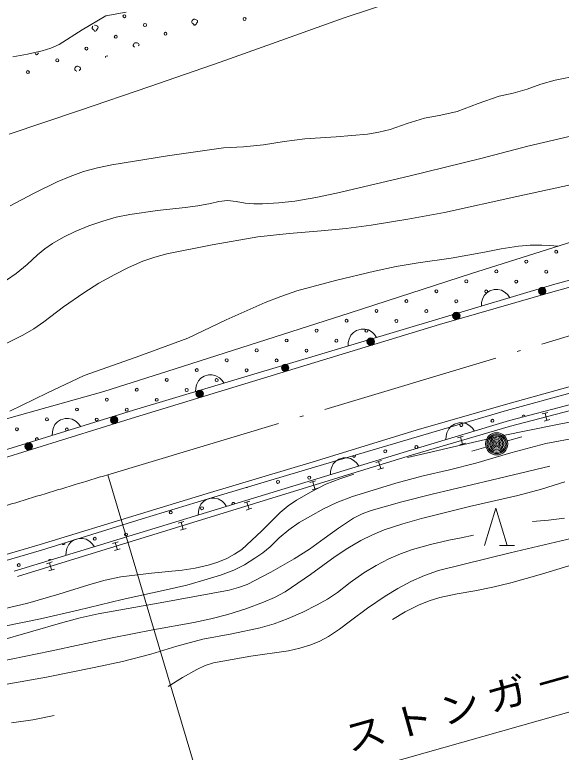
# Model space of a CAD drawing. Units: millimetres, scale not verified. Extents: x 40000 to 680000, y 20000 to 380000.
# Drawn here: x 186557 to 223314, y 269218 to 318792 of the extents above; entities that cross this region are included whole.
import ezdxf

# ---------------------------------------------------------------- set-up
doc = ezdxf.new("R2010")
doc.units = ezdxf.units.MM
doc.header["$LTSCALE"] = 1000
doc.linetypes.add('LONG_DASHED_DOTTED', pattern=[15.25, 12, -1.5, 0.25, -1.5])
for name, color, linetype, lineweight in [('S-BGD', 1, 'Continuous', 13), ('S-BGD-CRST', 6, 'Continuous', 13), ('S-BGD-HTXT', 3, 'LONG_DASHED_DOTTED', 13)]:
    doc.layers.add(name, color=color, linetype=linetype, lineweight=lineweight)
doc.styles.add('ＭＳ ゴシック', font='')
doc.styles.get('ＭＳ ゴシック').set_extended_font_data('MS Gothic')

msp = doc.modelspace()

# ---------------------------------------------------------------- linework, layer by layer
at = {"layer": 'S-BGD'}
for p, q in [((192682, 318712), (194058, 318975)), ((191098, 317781), (192682, 318712)), ((198462, 318308), (198469, 318335)), ((198462, 318281), (198462, 318308)), ((198473, 318261), (198462, 318281)), ((198469, 318335), (198477, 318363)), ((198477, 318363), (198493, 318407)), ((198493, 318407), (198533, 318456)), ((198533, 318456), (198570, 318482)), ((198570, 318482), (198605, 318496)), ((198605, 318496), (198669, 318496)), ((198669, 318496), (198722, 318482)), ((198722, 318482), (198766, 318461)), ((198766, 318461), (198812, 318439)), ((198846, 318300), (198791, 318223)), ((198812, 318439), (198840, 318405)), ((198840, 318405), (198857, 318363)), ((198857, 318363), (198846, 318300)), ((189536, 316792), (191098, 317781)), ((191766, 317902), (191773, 317929)), ((191766, 317874), (191766, 317902)), ((191777, 317855), (191766, 317874)), ((191773, 317929), (191781, 317957)), ((191799, 317826), (191777, 317855)), ((191781, 317957), (191797, 318001)), ((191797, 318001), (191812, 318019)), ((191829, 317807), (191799, 317826)), ((191857, 317782), (191829, 317807)), ((191889, 317748), (191857, 317782)), ((191924, 318090), (191973, 318090)), ((191973, 318090), (192026, 318075)), ((192026, 318075), (192070, 318054)), ((192095, 317817), (192053, 317749)), ((192070, 318054), (192117, 318032)), ((192151, 317894), (192095, 317817)), ((192117, 318032), (192144, 317999)), ((192144, 317999), (192161, 317956)), ((192161, 317956), (192151, 317894)), ((198495, 318232), (198473, 318261)), ((198525, 318213), (198495, 318232)), ((198553, 318189), (198525, 318213)), ((198585, 318154), (198553, 318189)), ((198626, 318103), (198585, 318154)), ((198663, 318095), (198626, 318103)), ((198695, 318104), (198663, 318095)), ((198723, 318118), (198695, 318104)), ((198749, 318155), (198723, 318118)), ((198791, 318223), (198749, 318155)), ((191930, 317696), (191889, 317748)), ((191967, 317689), (191930, 317696)), ((191999, 317697), (191967, 317689)), ((192027, 317711), (191999, 317697)), ((192053, 317749), (192027, 317711)), ((188978, 316548), (189536, 316792)), ((194541, 316780), (194557, 316824)), ((194557, 316824), (194597, 316873)), ((194597, 316873), (194633, 316899)), ((194633, 316899), (194669, 316913)), ((194669, 316913), (194732, 316913)), ((194732, 316913), (194785, 316899)), ((194785, 316899), (194830, 316878)), ((194830, 316878), (194876, 316856)), ((194876, 316856), (194904, 316822)), ((194904, 316822), (194921, 316780)), ((187421, 316135), (188399, 316361)), ((188399, 316361), (188978, 316548)), ((194525, 316725), (194533, 316752)), ((194526, 316697), (194525, 316725)), ((194537, 316678), (194526, 316697)), ((194533, 316752), (194541, 316780)), ((194558, 316649), (194537, 316678)), ((194589, 316630), (194558, 316649)), ((194601, 316619), (194589, 316630)), ((194910, 316717), (194892, 316692)), ((194921, 316780), (194910, 316717)), ((186427, 315968), (187421, 316135)), ((187953, 316165), (187924, 316196)), ((187994, 316113), (187953, 316165)), ((188031, 316105), (187994, 316113)), ((188063, 316114), (188031, 316105)), ((188090, 316128), (188063, 316114)), ((188116, 316166), (188090, 316128)), ((188159, 316234), (188116, 316166)), ((190660, 315289), (190697, 315316)), ((190697, 315316), (190732, 315330)), ((190732, 315330), (190796, 315330)), ((190796, 315330), (190849, 315316)), ((190849, 315316), (190893, 315295)), ((190893, 315295), (190940, 315273)), ((190589, 315142), (190597, 315169)), ((190590, 315114), (190589, 315142)), ((190601, 315095), (190590, 315114)), ((190597, 315169), (190605, 315197)), ((190622, 315066), (190601, 315095)), ((190605, 315197), (190621, 315241)), ((190621, 315241), (190660, 315289)), ((190652, 315047), (190622, 315066)), ((190680, 315023), (190652, 315047)), ((190713, 314988), (190680, 315023)), ((190721, 314977), (190713, 314988)), ((190919, 315057), (190895, 315020)), ((190974, 315134), (190919, 315057)), ((190940, 315273), (190967, 315239)), ((190967, 315239), (190984, 315197)), ((190984, 315197), (190974, 315134)), ((222905, 314399), (225022, 314839)), ((221948, 314117), (222905, 314399)), ((221020, 313781), (221948, 314117)), ((217716, 312835), (219128, 313325)), ((219128, 313325), (220078, 313523)), ((220078, 313523), (221020, 313781)), ((216321, 312286), (217716, 312835)), ((212957, 311491), (214122, 311840)), ((214122, 311840), (215225, 312033)), ((215225, 312033), (216321, 312286)), ((211818, 311087), (212957, 311491)), ((210276, 310763), (211054, 310895)), ((211054, 310895), (211818, 311087)), ((204675, 310279), (206069, 310460)), ((206069, 310460), (208173, 310581)), ((208173, 310581), (210276, 310763)), ((224220, 310705), (221063, 309948)), ((196827, 309303), (200594, 309855)), ((200594, 309855), (201939, 309917)), ((201939, 309917), (203287, 310039)), ((203287, 310039), (204675, 310279)), ((221063, 309948), (217908, 309129)), ((193077, 308693), (196827, 309303)), ((217908, 309129), (213067, 307943)), ((191186, 308250), (192118, 308499)), ((192118, 308499), (193077, 308693)), ((189405, 307553), (190286, 307930)), ((190286, 307930), (191186, 308250)), ((213067, 307943), (208200, 306796)), ((187810, 306780), (189405, 307553)), ((220328, 306576), (225211, 307635)), ((186240, 305952), (187810, 306780)), ((206811, 306501), (205403, 306263)), ((208200, 306796), (206811, 306501)), ((215458, 305510), (220328, 306576)), ((198878, 305939), (198027, 305833)), ((199717, 306104), (198878, 305939)), ((200289, 306234), (199717, 306104)), ((200861, 306304), (200289, 306234)), ((201458, 306248), (200861, 306304)), ((202056, 306130), (201458, 306248)), ((202639, 306079), (202056, 306130)), ((203216, 306090), (202639, 306079)), ((204312, 306147), (203216, 306090)), ((205403, 306263), (204312, 306147)), ((196166, 305634), (194298, 305372)), ((198027, 305833), (196166, 305634)), ((212996, 305049), (215458, 305510)), ((192477, 304928), (191543, 304603)), ((193379, 305179), (192477, 304928)), ((194298, 305372), (193379, 305179)), ((210530, 304648), (212996, 305049)), ((191543, 304603), (190619, 304217)), ((207165, 304263), (208846, 304425)), ((208846, 304425), (210530, 304648)), ((222728, 300629), (236712, 304539)), ((190619, 304217), (189840, 303847)), ((202900, 303859), (205023, 304091)), ((205023, 304091), (207165, 304263)), ((225208, 303910), (217284, 301399)), ((222741, 300174), (236668, 304043)), ((189092, 303425), (188570, 303062)), ((189840, 303847), (189092, 303425)), ((199845, 303317), (202900, 303859)), ((188570, 303062), (188078, 302644)), ((196792, 302713), (199845, 303317)), ((218151, 302825), (219282, 303063)), ((219282, 303063), (220437, 303245)), ((220437, 303245), (221214, 303305)), ((221214, 303305), (222000, 303305)), ((222000, 303305), (222548, 303278)), ((222548, 303278), (223095, 303240)), ((188078, 302644), (187386, 301999)), ((195172, 302224), (195973, 302497)), ((195973, 302497), (196792, 302713)), ((213680, 302114), (215916, 302439)), ((215916, 302439), (218151, 302825)), ((187386, 301999), (186646, 301392)), ((194212, 301809), (195172, 302224)), ((212213, 301865), (213680, 302114)), ((193283, 301342), (194212, 301809)), ((208137, 300920), (210758, 301558)), ((210758, 301558), (212213, 301865)), ((186646, 301392), (185996, 300962)), ((192220, 300745), (193283, 301342)), ((205538, 300226), (208137, 300920)), ((217284, 301399), (209125, 298765)), ((191197, 300101), (192220, 300745)), ((215072, 298345), (222728, 300629)), ((189842, 299151), (191197, 300101)), ((204460, 299862), (205538, 300226)), ((215120, 297962), (222741, 300174)), ((218012, 299665), (218131, 299930)), ((218131, 299930), (218308, 300108)), ((218308, 300108), (218513, 300243)), ((218513, 300243), (218810, 300331)), ((218810, 300331), (219055, 300331)), ((219055, 300331), (219300, 300279)), ((219300, 300279), (219550, 300124)), ((219550, 300124), (219721, 299972)), ((219721, 299972), (219858, 299773)), ((200785, 298277), (203403, 299441)), ((203403, 299441), (204460, 299862)), ((217942, 299201), (217953, 299444)), ((217953, 299444), (218012, 299665)), ((188522, 298151), (189842, 299151)), ((209125, 298765), (197836, 295157)), ((187832, 297680), (188522, 298151)), ((194544, 292202), (215072, 298345)), ((194672, 291734), (215120, 297962)), ((198193, 297058), (200785, 298277)), ((187109, 297258), (187832, 297680)), ((209347, 297430), (209552, 297565)), ((209552, 297565), (209849, 297653)), ((209849, 297653), (210094, 297654)), ((210094, 297654), (210340, 297602)), ((210340, 297602), (210589, 297447)), ((185256, 296328), (187109, 297258)), ((194720, 295768), (198193, 297058)), ((208993, 296766), (209052, 296987)), ((209052, 296987), (209171, 297252)), ((209171, 297252), (209347, 297430)), ((210589, 297447), (210760, 297295)), ((210760, 297295), (210898, 297096)), ((208982, 296522), (208993, 296766)), ((219830, 291511), (239018, 296574)), ((219892, 291145), (239051, 296142)), ((191219, 294532), (194720, 295768)), ((197836, 295157), (192558, 293469)), ((188708, 293364), (191219, 294532)), ((199083, 294359), (199288, 294494)), ((199288, 294494), (199585, 294582)), ((199585, 294582), (199830, 294583)), ((199830, 294583), (200075, 294531)), ((200075, 294531), (200325, 294376)), ((198787, 293916), (198906, 294181)), ((198906, 294181), (199083, 294359)), ((200325, 294376), (200496, 294223)), ((200496, 294223), (200634, 294025)), ((198718, 293451), (198728, 293695)), ((198728, 293695), (198787, 293916)), ((219556, 292600), (224151, 293869)), ((192558, 293469), (181640, 290423)), ((186218, 292138), (188708, 293364)), ((219627, 292186), (224233, 293440)), ((213552, 290872), (219556, 292600)), ((167502, 283826), (194544, 292202)), ((213626, 290419), (219627, 292186)), ((222029, 291961), (222418, 292063)), ((222224, 292012), (222350, 291528)), ((227847, 292184), (222945, 291232)), ((167735, 283421), (194672, 291734)), ((189438, 291422), (189641, 291558)), ((189641, 291558), (189938, 291650)), ((189938, 291650), (190183, 291652)), ((190183, 291652), (190428, 291603)), ((190428, 291603), (190680, 291450)), ((213199, 289519), (219830, 291511)), ((222545, 291579), (222155, 291477)), ((189147, 290976), (189263, 291242)), ((189263, 291242), (189438, 291422)), ((190680, 291450), (190852, 291300)), ((190852, 291300), (190992, 291102)), ((213319, 289204), (219892, 291145)), ((215744, 290957), (215921, 291135)), ((215921, 291135), (216125, 291270)), ((216125, 291270), (216422, 291359)), ((216422, 291359), (216668, 291360)), ((216668, 291360), (216913, 291308)), ((216913, 291308), (217163, 291153)), ((217163, 291153), (217334, 291001)), ((222945, 291232), (219304, 290477)), ((189081, 290510), (189090, 290754)), ((189090, 290754), (189147, 290976)), ((206629, 288740), (213552, 290872)), ((215567, 290470), (215626, 290692)), ((215626, 290692), (215744, 290957)), ((217334, 291001), (217472, 290803)), ((222285, 289981), (227184, 290899)), ((206715, 288387), (213626, 290419)), ((215556, 290227), (215567, 290470)), ((219304, 290477), (215677, 289664)), ((216342, 290358), (216728, 290472)), ((216535, 290415), (216676, 289935)), ((219692, 290154), (220654, 290426)), ((186508, 281380), (213199, 289519)), ((215677, 289664), (214334, 289351)), ((216869, 289992), (216483, 289878)), ((218252, 289735), (217293, 289449)), ((219921, 289351), (222285, 289981)), ((186747, 281028), (213319, 289204)), ((214334, 289351), (212983, 289032)), ((217570, 288661), (219921, 289351)), ((199504, 286611), (206629, 288740)), ((207861, 288335), (207979, 288601)), ((207979, 288601), (208154, 288780)), ((208154, 288780), (208359, 288916)), ((208359, 288916), (208655, 289006)), ((208655, 289006), (208900, 289008)), ((208900, 289008), (209146, 288957)), ((209146, 288957), (209396, 288803)), ((209396, 288803), (209568, 288652)), ((209568, 288652), (209707, 288454)), ((210839, 288703), (211224, 288821)), ((211032, 288762), (211179, 288284)), ((215802, 288198), (217570, 288661)), ((199574, 286247), (206715, 288387)), ((207794, 287870), (207803, 288114)), ((207803, 288114), (207861, 288335)), ((211371, 288343), (210986, 288225)), ((214019, 287794), (215802, 288198)), ((218596, 287497), (222550, 288439)), ((208421, 287602), (207482, 287237)), ((209374, 287907), (208421, 287602)), ((212188, 287300), (214019, 287794)), ((206410, 287340), (206795, 287458)), ((207482, 287237), (206486, 286731)), ((206603, 287399), (206750, 286921)), ((210371, 286748), (212188, 287300)), ((214641, 286557), (218596, 287497)), ((223547, 287406), (221978, 286908)), ((195019, 285251), (199504, 286611)), ((206486, 286731), (205512, 286168)), ((206942, 286980), (206557, 286862)), ((209285, 286401), (210371, 286748)), ((212581, 286043), (214641, 286557)), ((221978, 286908), (220393, 286467)), ((195133, 284909), (199574, 286247)), ((199082, 285888), (199257, 286067)), ((199257, 286067), (199462, 286203)), ((199462, 286203), (199758, 286293)), ((199758, 286293), (200003, 286295)), ((200003, 286295), (200249, 286244)), ((200249, 286244), (200500, 286090)), ((200500, 286090), (200671, 285939)), ((201982, 285977), (202366, 286095)), ((205512, 286168), (204946, 285779)), ((208230, 286001), (209285, 286401)), ((220393, 286467), (217153, 285729)), ((198906, 285401), (198964, 285622)), ((198964, 285622), (199082, 285888)), ((200671, 285939), (200810, 285741)), ((202513, 285618), (202129, 285499)), ((202174, 286036), (202321, 285558)), ((204946, 285779), (204406, 285333)), ((206438, 285086), (207320, 285571)), ((207320, 285571), (208230, 286001)), ((210530, 285469), (212581, 286043)), ((217153, 285729), (213913, 284929)), ((218156, 283122), (218918, 285616)), ((218918, 285616), (219681, 283122)), ((188261, 283174), (195019, 285251)), ((198897, 285157), (198906, 285401)), ((204406, 285333), (203143, 284075)), ((205697, 284655), (206438, 285086)), ((209334, 284948), (209914, 285234)), ((209914, 285234), (210530, 285469)), ((188355, 282804), (195133, 284909)), ((197553, 284614), (197938, 284733)), ((197745, 284673), (197892, 284196)), ((204997, 284179), (205697, 284655)), ((208335, 284290), (209334, 284948)), ((212658, 284578), (211412, 284166)), ((213913, 284929), (212658, 284578)), ((221373, 284737), (222456, 284811)), ((222456, 284811), (223534, 284945)), ((198085, 284255), (197700, 284136)), ((203143, 284075), (201832, 282856)), ((204344, 283627), (204997, 284179)), ((207379, 283587), (208335, 284290)), ((211412, 284166), (210618, 283841)), ((190565, 283490), (190861, 283580)), ((190861, 283580), (191107, 283582)), ((191107, 283582), (191352, 283531)), ((203733, 283030), (204344, 283627)), ((206382, 282874), (207379, 283587)), ((210618, 283841), (209839, 283457)), ((215749, 283470), (216582, 283641)), ((216582, 283641), (217416, 283806)), ((224725, 283759), (219884, 282631)), ((181265, 281152), (188261, 283174)), ((190068, 282909), (190185, 283175)), ((190185, 283175), (190361, 283354)), ((190361, 283354), (190565, 283490)), ((191352, 283531), (191603, 283378)), ((191603, 283378), (191774, 283226)), ((191774, 283226), (191913, 283028)), ((193124, 283251), (193509, 283370)), ((193316, 283311), (193463, 282833)), ((209839, 283457), (208966, 282947)), ((213314, 282844), (214522, 283186)), ((214522, 283186), (215749, 283470)), ((219162, 283122), (220162, 283122)), ((181400, 280749), (188355, 282804)), ((190000, 282445), (190010, 282688)), ((190010, 282688), (190068, 282909)), ((193656, 282892), (193271, 282774)), ((201832, 282856), (201348, 282527)), ((202708, 282253), (203236, 282616)), ((203236, 282616), (203733, 283030)), ((205350, 282210), (206382, 282874)), ((208966, 282947), (208116, 282382)), ((212499, 282554), (213314, 282844)), ((219884, 282631), (215062, 281446)), ((200830, 282248), (200211, 281992)), ((201348, 282527), (200830, 282248)), ((202009, 281821), (202708, 282253)), ((203783, 281328), (205350, 282210)), ((208116, 282382), (206454, 281174)), ((210859, 281767), (211716, 282211)), ((211716, 282211), (212499, 282554)), ((188695, 281889), (189080, 282007)), ((188888, 281948), (189035, 281470)), ((198703, 281597), (197815, 281459)), ((199571, 281792), (198703, 281597)), ((200211, 281992), (199571, 281792)), ((201292, 281449), (202009, 281821)), ((210032, 281271), (210859, 281767)), ((221986, 281178), (224047, 281813)), ((189227, 281529), (188842, 281411)), ((195748, 281259), (193690, 280999)), ((197815, 281459), (195748, 281259)), ((199496, 280842), (200405, 281117)), ((200405, 281117), (201292, 281449)), ((202194, 280503), (203783, 281328)), ((206454, 281174), (204750, 280012)), ((209123, 280638), (210032, 281271)), ((214124, 281096), (213201, 280687)), ((215062, 281446), (214124, 281096)), ((219918, 280602), (221986, 281178)), ((192643, 280776), (191601, 280493)), ((193690, 280999), (192643, 280776)), ((198132, 280458), (199496, 280842)), ((208254, 279958), (209123, 280638)), ((213201, 280687), (212325, 280230)), ((218716, 280305), (219918, 280602)), ((191601, 280493), (189531, 279838)), ((193778, 279480), (196752, 280133)), ((196578, 279296), (200983, 280118)), ((196752, 280133), (198132, 280458)), ((200983, 280118), (201598, 280282)), ((201598, 280282), (202194, 280503)), ((212325, 280230), (211469, 279716)), ((217502, 280066), (218716, 280305)), ((189531, 279838), (187437, 279239)), ((204029, 279631), (203279, 279303)), ((204750, 280012), (204029, 279631)), ((207592, 279516), (208254, 279958)), ((211469, 279716), (210283, 278904)), ((214423, 279389), (215158, 279618)), ((215158, 279618), (216320, 279871)), ((216320, 279871), (217502, 280066)), ((187437, 279239), (182915, 278165)), ((190829, 278771), (193778, 279480)), ((192160, 278533), (196578, 279296)), ((203279, 279303), (202097, 278865)), ((205936, 278636), (206905, 279129)), ((206905, 279129), (207592, 279516)), ((213710, 279104), (214423, 279389)), ((188291, 278185), (190829, 278771)), ((202097, 278865), (200886, 278480)), ((204951, 278201), (205936, 278636)), ((210283, 278904), (209130, 278041)), ((211973, 278148), (212824, 278650)), ((212824, 278650), (213710, 279104)), ((185752, 277661), (188291, 278185)), ((189792, 277936), (190965, 278263)), ((190965, 278263), (192160, 278533)), ((199756, 278182), (198602, 277939)), ((200886, 278480), (199756, 278182)), ((204014, 277860), (204951, 278201)), ((184987, 276558), (189792, 277936)), ((198602, 277939), (195846, 277454)), ((203068, 277579), (204014, 277860)), ((209130, 278041), (208410, 277489)), ((195846, 277454), (193101, 276910)), ((199217, 276815), (201149, 277167)), ((201149, 277167), (203068, 277579)), ((208410, 277489), (207657, 276989)), ((193101, 276910), (188948, 276012)), ((197448, 276342), (199217, 276815)), ((207083, 276690), (206472, 276441)), ((207657, 276989), (207083, 276690)), ((195700, 275813), (197448, 276342)), ((205737, 276214), (204976, 276043)), ((206472, 276441), (205737, 276214)), ((188948, 276012), (184787, 275173)), ((193812, 275329), (195700, 275813)), ((202444, 275669), (199928, 275236)), ((204976, 276043), (202444, 275669)), ((191910, 274904), (193812, 275329)), ((199928, 275236), (199364, 275041)), ((188701, 274274), (191910, 274904)), ((198810, 274785), (197835, 274233)), ((199364, 275041), (198810, 274785)), ((185499, 273706), (188701, 274274)), ((197835, 274233), (196884, 273637)), ((189214, 271679), (187783, 271404)), ((187783, 271404), (186333, 271187))]:
    msp.add_line(p, q, dxfattribs=at)
for centre, radius in [((193937, 318691), 99.5), ((202013, 318509), 99.5), ((195317, 318103), 99.5), ((193349, 317311), 99.5), ((196697, 317515), 99.5), ((191381, 316520), 99.5), ((189413, 315728), 99.5), ((187445, 314937), 99.5), ((222978, 302861), 99.5), ((220963, 302198), 99.5), ((218948, 301536), 99.5), ((222302, 301522), 99.5), ((216933, 300873), 99.5), ((220287, 300859), 99.5), ((222033, 300228), 249), ((222033, 300228), 220), ((214918, 300210), 99.5), ((218272, 300197), 99.5), ((222033, 300228), 191), ((222033, 300228), 161), ((222033, 300228), 132), ((222033, 300228), 97.5), ((222033, 300228), 67.5), ((222033, 300228), 38.8), ((222033, 300228), 7.5), ((212903, 299547), 99.5), ((216257, 299534), 99.5), ((210888, 298885), 99.5), ((214242, 298871), 99.5), ((216258, 298552), 249), ((216258, 298552), 220), ((216258, 298552), 191), ((216258, 298552), 161), ((216258, 298552), 132), ((216258, 298552), 97.5), ((216258, 298552), 67.5), ((216258, 298552), 38.8), ((216258, 298552), 7.5), ((208873, 298222), 99.5), ((212227, 298208), 99.5), ((206857, 297559), 99.5), ((210211, 297546), 99.5), ((204842, 296896), 99.5), ((208196, 296883), 99.5), ((210498, 296815), 249), ((210498, 296815), 220), ((210498, 296815), 191), ((210498, 296815), 161), ((210498, 296815), 132), ((210498, 296815), 97.5), ((210498, 296815), 67.5), ((210498, 296815), 38.8), ((210498, 296815), 7.5), ((202827, 296234), 99.5), ((206181, 296220), 99.5), ((200812, 295571), 99.5), ((204166, 295557), 99.5), ((198797, 294908), 99.5), ((202151, 294895), 99.5), ((204746, 295062), 249), ((204746, 295062), 220), ((204746, 295062), 191), ((204746, 295062), 161), ((204746, 295062), 132), ((204746, 295062), 97.5), ((204746, 295062), 67.5), ((204746, 295062), 38.8), ((204746, 295062), 7.5), ((196782, 294245), 99.5), ((200136, 294232), 99.5), ((194767, 293583), 99.5), ((198121, 293569), 99.5), ((198993, 293310), 249), ((198993, 293310), 220), ((198993, 293310), 191), ((192751, 292920), 99.5), ((196106, 292906), 99.5), ((198993, 293310), 161), ((198993, 293310), 132), ((198993, 293310), 97.5), ((198993, 293310), 67.5), ((198993, 293310), 38.8), ((198993, 293310), 7.5), ((190736, 292257), 99.5), ((194090, 292244), 99.5), ((188721, 291594), 99.5), ((192075, 291581), 99.5), ((193241, 291553), 249), ((193241, 291553), 220), ((193241, 291553), 191), ((193241, 291553), 161), ((193241, 291553), 132), ((193241, 291553), 97.5), ((193241, 291553), 67.5), ((193241, 291553), 38.8), ((193241, 291553), 7.5), ((218686, 291502), 99.5), ((186706, 290932), 99.5), ((190060, 290918), 99.5), ((218970, 289950), 746), ((218970, 289950), 660), ((218970, 289950), 574), ((187495, 289779), 249), ((218970, 289950), 484), ((218970, 289950), 398), ((218970, 289950), 292), ((218970, 289950), 202), ((218970, 289950), 116), ((187495, 289779), 220), ((187495, 289779), 191), ((187495, 289779), 161), ((187495, 289779), 132), ((187495, 289779), 97.5), ((187495, 289779), 67.5), ((187495, 289779), 38.8), ((187495, 289779), 7.5), ((211473, 289447), 99.5), ((218970, 289950), 22.5), ((206362, 287678), 99.5), ((204261, 287391), 99.5), ((199149, 285623), 99.5), ((197048, 285336), 99.5), ((191937, 283568), 99.5), ((194038, 283855), 99.5), ((186825, 281800), 99.5)]:
    msp.add_circle(centre, radius, dxfattribs=at)
for centre, start, end in [((192761, 315932), 53.5108, 186.4991), ((220788, 291789), 0.8859, 208.6756), ((216585, 291215), 149.6629, 63.1607), ((188045, 290255), 337.9282, 236.4934), ((213575, 289733), 298.2095, 275.2407), ((209372, 289160), 191.7675, 21.0043), ((202159, 287104), 249.6182, 323.7428), ((201251, 285910), 357.4903, 216.426), ((189835, 283281), 206.6586, 7.8425), ((188927, 282087), 34.1846, 179.7318)]:
    msp.add_arc(centre, 99.5, start, end, dxfattribs=at)
at = {"layer": 'S-BGD-CRST'}
for p, q in [((208721, 318588), (212385, 319826)), ((205074, 317293), (208721, 318588)), ((200366, 315607), (205074, 317293)), ((195653, 313967), (200366, 315607)), ((190920, 312358), (195653, 313967)), ((186190, 310772), (190920, 312358)), ((192809, 287870), (205764, 244463)), ((190442, 262492), (257407, 281394))]:
    msp.add_line(p, q, dxfattribs=at)
at = {"layer": 'S-BGD-HTXT'}
msp.add_line((192809, 287870), (225783, 297785), dxfattribs=at)
msp.add_arc((559861, -933547), 1275376, 106.72623, 107.57062, dxfattribs=at)

# ---------------------------------------------------------------- texts
at = {"layer": 'S-BGD-CRST', "insert": (209080, 269122), "char_height": 1833, "attachment_point": 7, "rotation": 15.6, "style": 'ＭＳ ゴシック'}
msp.add_mtext('\\T1.2;\\W1.1;ストンガ－ド\u3000L=70.0', dxfattribs=at)

doc.saveas('drawing.dxf')
